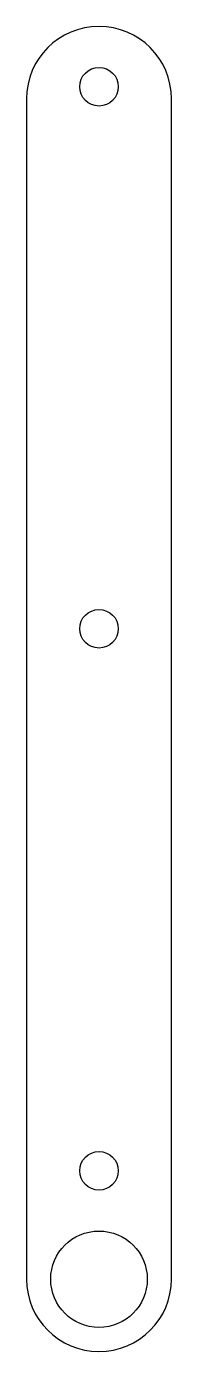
# Model space of a CAD drawing. Header units: inches. Extents: x -0.24 to 0.24, y -0.24 to 4.09.
import ezdxf

# ---------------------------------------------------------------- set-up
doc = ezdxf.new("R2010")
doc.units = ezdxf.units.IN
doc.header["$MEASUREMENT"] = 0

msp = doc.modelspace()

# ---------------------------------------------------------------- linework, layer by layer
msp.add_lwpolyline([(-0.2362, 0, 1), (0.2362, 0), (0.2362, 3.8583, 1), (-0.2362, 3.8583)], format="xyb", close=True)
for centre, radius in [((0, 3.8976), 0.063), ((0, 2.126), 0.063), ((0, 0.3543), 0.063), ((0, 0), 0.1575)]:
    msp.add_circle(centre, radius)

doc.saveas('drawing.dxf')
